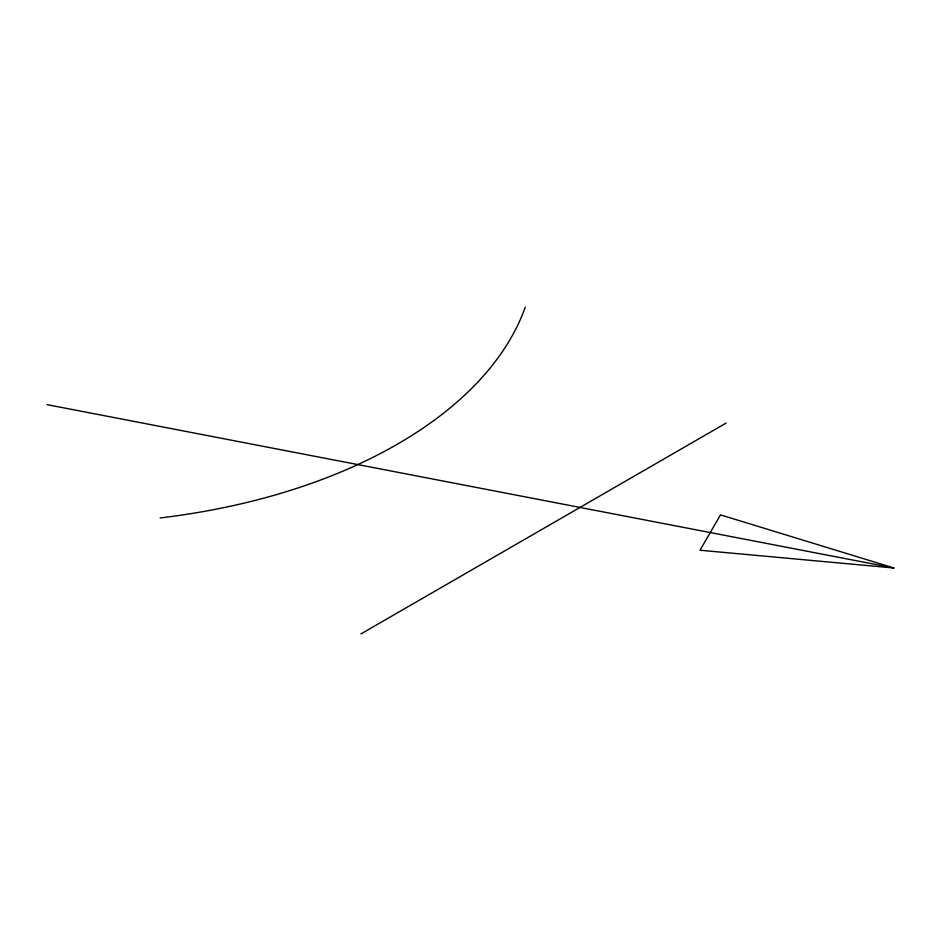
<?xml version="1.0" encoding="UTF-8"?>
<svg xmlns="http://www.w3.org/2000/svg" width="941" height="941" viewBox="0 0 941 941"><rect width="100%" height="100%" fill="white"/><g stroke="black" fill="none" stroke-linecap="round" stroke-linejoin="round"><path stroke-width="1.41" d="M360.944 633.905L726.134 423.062M893.95 567.988L700.022 550.238L720.488 514.88L893.95 567.988L47.05 404.642M525.278 307.095A469.124 270.843 0 0 1 160.088 517.938"/></g></svg>
